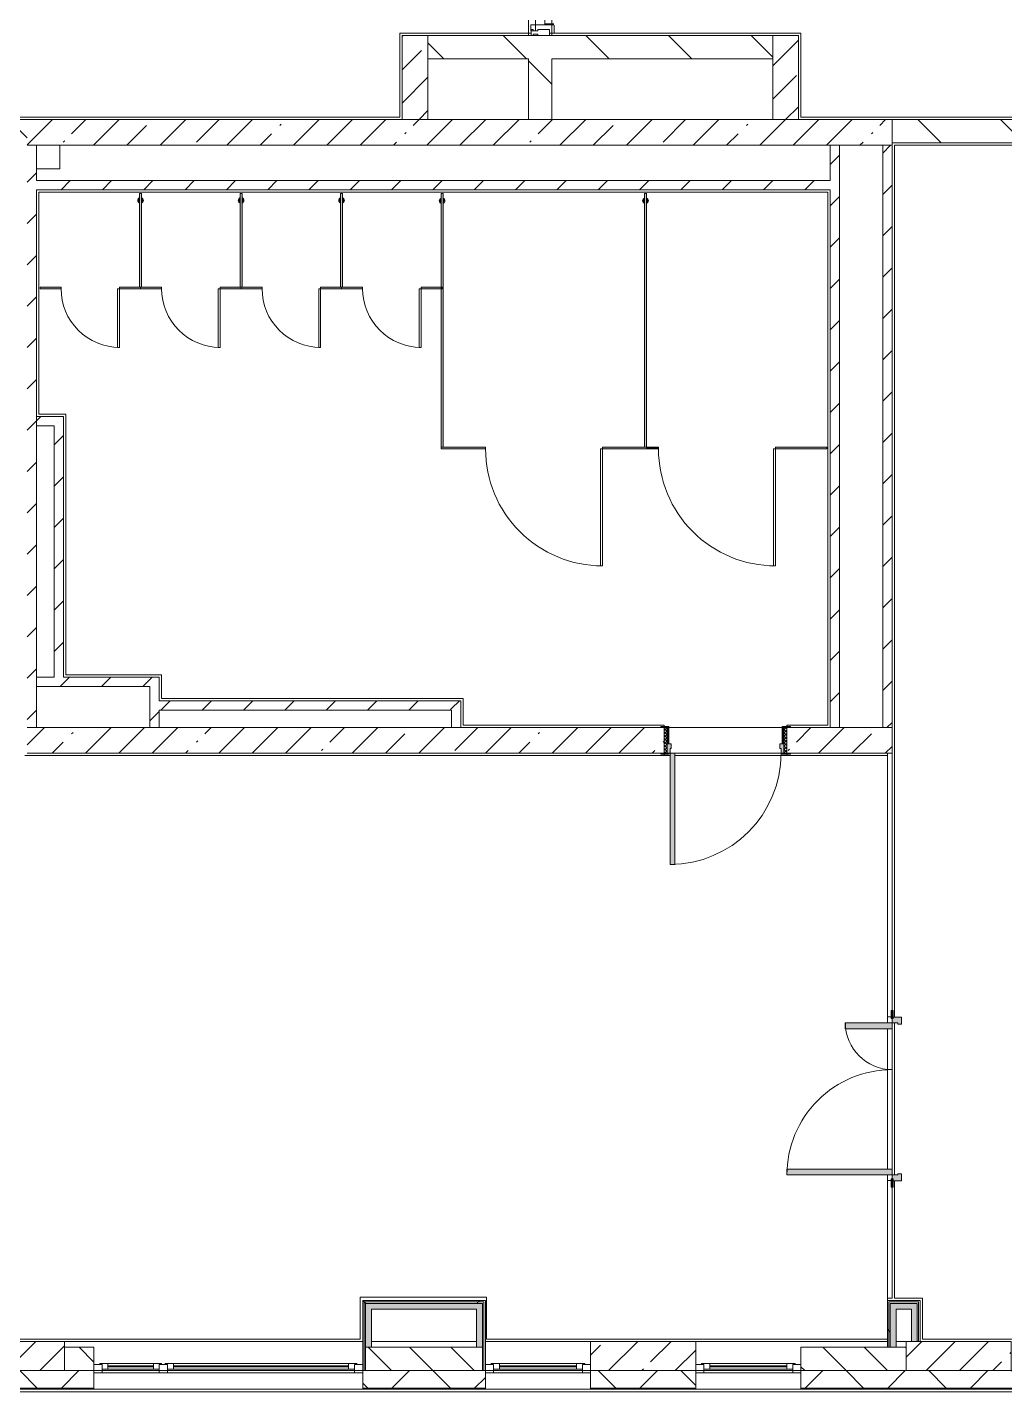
# Model space of a CAD drawing. Header units: millimetres. Extents: x -4060 to 187734, y -8553 to 29000.
# Drawn here: x 154934 to 163298, y -280 to 11389 of the extents above; entities that cross this region are included whole.
import ezdxf

# ---------------------------------------------------------------- set-up
doc = ezdxf.new("R2010")
doc.units = ezdxf.units.MM
for name, color, linetype, lineweight, true_color in [('A-DETL-GENF-6', 7, 'Continuous', 5, 0xaaaaaa), ('A-DOOR-2', 7, 'Continuous', 5, 0xaaaaaa), ('A-DOOR-3', 7, 'Continuous', 5, 0xe2e2e2), ('A-DOOR-FRAM-2', 7, 'Continuous', 5, 0xe2e2e2), ('A-DOOR-FRAM-3', 7, 'Continuous', 5, 0xaaaaaa), ('A-FLOR-1', 7, 'Continuous', 5, 0xaaaaaa), ('A-GENM-1', 7, 'Continuous', 5, 0xe2ddcd), ('I-WALL-20', 7, 'Continuous', 5, 0xe7e7e7)]:
    doc.layers.add(name, color=color, linetype=linetype, lineweight=lineweight, true_color=true_color)
for name, color, linetype, lineweight in [('A-DOOR-4', 7, 'Continuous', 5), ('A-GENM', 7, 'Continuous', 5), ('A-GLAZ-2', 7, 'Continuous', 5), ('A-GLAZ-CWMG-2', 7, 'Continuous', 5), ('A-WALL', 7, 'Continuous', 9), ('A-WALL-9', 7, 'Continuous', 5), ('I-WALL-22', 7, 'Continuous', 5), ('S-COLS-2', 7, 'Continuous', 5)]:
    doc.layers.add(name, color=color, linetype=linetype, lineweight=lineweight)
pattern_1 = [(45, (60723.74, 0), (-176.7767, 176.7767), [])]
pattern_2 = [(135, (60723.74, 0), (-353.5534, -353.5534), [])]
pattern_3 = [(45, (60723.74, 0), (-285.1231, 285.1231), []), (45, (61008.87, 0), (-285.1231, 285.1231), [504.031, -100.806, 16.764, -84.042])]
pattern_4 = [(45, (60723.74, 0), (-530.33, 530.33), []), (135, (60723.74, 0), (-530.33, -530.33), [])]

# ---------------------------------------------------------------- blocks, each defined once
blk = doc.blocks.new('110_Дверь_СКБ_1Ст_Внутренняя1 - Д-7а_л__950x2100h_Туалет-32220591-1_5_1_птичка')
at = {"layer": 'A-DOOR-2'}
h = blk.add_hatch(dxfattribs=at)
h.set_pattern_fill('FP_143', color=256, style=0, pattern_type=2)
h.set_pattern_definition([(135, (1776.41, 174.685), (-14.14214, -14.14214), []), (225, (1776.41, 174.685), (14.14214, -14.14214), [])])
h.paths.add_polyline_path([(537.5, 110), (512.5, 110), (512.5, -110), (537.5, -110)])
at = {"layer": 'A-DOOR-3'}
h = blk.add_hatch(color=256, dxfattribs=at)
h.paths.add_polyline_path([(-487.5, 110), (-487.5, 30), (-452.5, 30), (-452.5, 70), (-462.5, 70), (-462.5, 110), (-472.5, 110)])
h.paths.add_polyline_path([(497.5, 110), (487.5, 110), (487.5, 70), (477.5, 70), (477.5, 30), (512.5, 30), (512.5, 110)])
at = {"layer": 'A-DOOR-FRAM-2'}
for points in [[(447.5, 1060), (447.5, 110), (487.5, 112), (487.5, 1060)], [(-499, 118), (-542.5, 118), (-542.5, 110), (-472.5, 110), (-472.5, 118), (-492.5, 118)], [(567.5, 118), (497.5, 118), (497.5, 110), (567.5, 110)], [(-487.5, 30), (-487.5, -110), (-472.5, -110), (-472.5, 30)], [(497.5, 30), (497.5, -110), (512.5, -110), (512.5, 30)], [(-542.5, -110), (-542.5, -118), (-472.5, -118), (-472.5, -110), (-512.5, -110)], [(512.5, -110), (497.5, -110), (497.5, -118), (567.5, -118), (567.5, -110), (537.5, -110)]]:
    blk.add_hatch(color=256, dxfattribs=at).paths.add_polyline_path(points)
at = {"layer": 'A-DOOR-FRAM-3'}
h = blk.add_hatch(dxfattribs=at)
h.set_pattern_fill('FP_144', color=256, style=0, pattern_type=2)
h.set_pattern_definition([(45, (-346.384, 174.685), (-14.1421, 14.1421), []), (135, (-346.384, 174.685), (-14.1421, -14.1421), [])])
h.paths.add_polyline_path([(-512.5, 110), (-512.5, -110), (-487.5, -110), (-487.5, 110)])
at = {"layer": 'A-DOOR-2'}
for p, q in [((487.5, 1060), (447.5, 1060)), ((447.5, 1060), (447.5, 110)), ((487.5, 110), (487.5, 1060)), ((447.5, 110), (487.5, 110))]:
    blk.add_line(p, q, dxfattribs=at)
blk.add_arc((487.5, 110), 950, 90, 180, dxfattribs=at)
at = {"layer": 'A-DOOR-FRAM-3'}
for p, q in [((-472.5, 118), (-542.5, 118)), ((-542.5, 118), (-542.5, 110)), ((-472.5, 110), (-472.5, 118)), ((567.5, 118), (497.5, 118)), ((497.5, 118), (497.5, 110)), ((567.5, 110), (567.5, 118)), ((-542.5, 110), (-472.5, 110)), ((-487.5, 110), (-512.5, 110)), ((-512.5, 110), (-512.5, -110)), ((-462.5, 110), (-487.5, 110)), ((-487.5, 110), (-487.5, 30)), ((-487.5, -110), (-487.5, 110)), ((-472.5, 110), (-487.5, 110)), ((-487.5, 110), (-487.5, 109)), ((-487.5, 109), (-472.5, 109)), ((-487.5, 30), (-452.5, 30)), ((-472.5, 30), (-487.5, 30)), ((-487.5, 30), (-487.5, -110)), ((-472.5, 109), (-472.5, 110)), ((-472.5, -110), (-472.5, 30)), ((-462.5, 70), (-462.5, 110)), ((-452.5, 70), (-462.5, 70)), ((-452.5, 30), (-452.5, 70)), ((487.5, 70), (477.5, 70)), ((477.5, 70), (477.5, 30)), ((477.5, 30), (512.5, 30)), ((487.5, 110), (487.5, 70)), ((512.5, 110), (487.5, 110)), ((512.5, 110), (497.5, 110)), ((497.5, 110), (497.5, 109)), ((497.5, 110), (567.5, 110)), ((497.5, 109), (512.5, 109)), ((512.5, 30), (497.5, 30)), ((497.5, 30), (497.5, -110)), ((512.5, 30), (512.5, 110)), ((537.5, 110), (512.5, 110)), ((512.5, 110), (512.5, -110)), ((512.5, 109), (512.5, 110)), ((512.5, -110), (512.5, 30)), ((537.5, -110), (537.5, 110)), ((-472.5, -110), (-542.5, -110)), ((-542.5, -110), (-542.5, -118)), ((-512.5, -110), (-487.5, -110)), ((-487.5, -110), (-472.5, -110)), ((-472.5, -118), (-472.5, -110)), ((497.5, -110), (512.5, -110)), ((567.5, -110), (497.5, -110)), ((497.5, -110), (497.5, -118)), ((512.5, -110), (537.5, -110)), ((567.5, -118), (567.5, -110)), ((-542.5, -118), (-472.5, -118)), ((497.5, -118), (567.5, -118))]:
    blk.add_line(p, q, dxfattribs=at)
blk = doc.blocks.new('131_Сантехническая перегородка 7 - СП-1-30858579-1_5_1_птичка')
at = {"layer": 'A-GENM-1'}
blk.add_hatch(color=256, dxfattribs=at).paths.add_polyline_path([(2166, 8), (-4, 8), (-4, -8), (2166, -8)])
at = {"layer": 'A-GENM'}
for p, q in [((2166, 8), (-4, 8)), ((-4, 8), (-4, -8)), ((2166, -8), (2166, 8)), ((-4, -8), (2166, -8))]:
    blk.add_line(p, q, dxfattribs=at)
at = {"layer": 'A-GENM', "flags": 128}
for points in [[(71, 8), (71, 9), (71, 9), (70, 9), (70, 10), (70, 10), (69, 11), (69, 11), (68, 12), (68, 12), (67, 12), (67, 13), (66, 13), (66, 13), (65, 14), (65, 14), (64, 14), (64, 14), (63, 14), (62, 15), (62, 15), (61, 15), (61, 15), (60, 15), (59, 15), (59, 15), (58, 15), (58, 15), (57, 15), (56, 15), (56, 15), (55, 15), (55, 15), (54, 14), (54, 14), (53, 14), (52, 14), (52, 13), (51, 13), (51, 13), (50, 13), (50, 12), (49, 12), (49, 11), (48, 11), (48, 11), (48, 10), (47, 10), (47, 9), (46, 9), (46, 8), (46, 8)], [(46, -8), (46, -9), (47, -9), (47, -9), (47, -10), (48, -10), (48, -11), (49, -11), (49, -12), (50, -12), (50, -12), (51, -13), (51, -13), (52, -13), (52, -14), (53, -14), (53, -14), (54, -14), (54, -14), (55, -15), (56, -15), (56, -15), (57, -15), (57, -15), (58, -15), (59, -15), (59, -15), (60, -15), (60, -15), (61, -15), (62, -15), (62, -15), (63, -15), (63, -14), (64, -14), (64, -14), (65, -14), (66, -13), (66, -13), (67, -13), (67, -13), (68, -12), (68, -12), (69, -11), (69, -11), (69, -11), (70, -10), (70, -10), (71, -9), (71, -9), (71, -8), (71, -8)]]:
    blk.add_lwpolyline(points, dxfattribs=at)
at = {"layer": 'A-GENM'}
for radius, start, end in [(24.6, 19.9113, 160.0887), (17.6, 45, 135), (17.6, 45, 135), (15.1, 45, 135), (24.6, 199.9113, 340.0887), (17.6, 225, 315), (17.6, 225, 315), (15.1, 225, 315)]:
    blk.add_arc((59, 0), radius, start, end, dxfattribs=at)
blk = doc.blocks.new('131_Сантехническая перегородка 6 - СП-1-30839354-1_5_1_птичка')
at = {"layer": 'A-GENM-1'}
blk.add_hatch(color=256, dxfattribs=at).paths.add_polyline_path([(800, 8), (0, 8), (0, -8), (800, -8)])
at = {"layer": 'A-GENM'}
for p, q in [((800, 8), (0, 8)), ((0, 8), (0, -8)), ((800, -8), (800, 8)), ((0, -8), (800, -8))]:
    blk.add_line(p, q, dxfattribs=at)
at = {"layer": 'A-GENM', "flags": 128}
for points in [[(71, 8), (71, 9), (71, 9), (70, 9), (70, 10), (70, 10), (69, 11), (69, 11), (68, 12), (68, 12), (67, 12), (67, 13), (66, 13), (66, 13), (65, 14), (65, 14), (64, 14), (64, 14), (63, 14), (62, 15), (62, 15), (61, 15), (61, 15), (60, 15), (59, 15), (59, 15), (58, 15), (58, 15), (57, 15), (56, 15), (56, 15), (55, 15), (55, 15), (54, 14), (54, 14), (53, 14), (52, 14), (52, 13), (51, 13), (51, 13), (50, 13), (50, 12), (49, 12), (49, 11), (48, 11), (48, 11), (48, 10), (47, 10), (47, 9), (46, 9), (46, 8), (46, 8)], [(46, -8), (46, -9), (47, -9), (47, -9), (47, -10), (48, -10), (48, -11), (49, -11), (49, -12), (50, -12), (50, -12), (51, -13), (51, -13), (52, -13), (52, -14), (53, -14), (53, -14), (54, -14), (54, -14), (55, -15), (56, -15), (56, -15), (57, -15), (57, -15), (58, -15), (59, -15), (59, -15), (60, -15), (60, -15), (61, -15), (62, -15), (62, -15), (63, -15), (63, -14), (64, -14), (64, -14), (65, -14), (66, -13), (66, -13), (67, -13), (67, -13), (68, -12), (68, -12), (69, -11), (69, -11), (69, -11), (70, -10), (70, -10), (71, -9), (71, -9), (71, -8), (71, -8)]]:
    blk.add_lwpolyline(points, dxfattribs=at)
at = {"layer": 'A-GENM'}
for radius, start, end in [(24.6, 19.9113, 160.0887), (17.6, 45, 135), (17.6, 45, 135), (15.1, 45, 135), (24.6, 199.9113, 340.0887), (17.6, 225, 315), (17.6, 225, 315), (15.1, 225, 315)]:
    blk.add_arc((59, 0), radius, start, end, dxfattribs=at)
blk = doc.blocks.new('131_Сантехническая перегородка_Дверь МГН - СД-1-30883454-1_5_1_птичка')
at = {"layer": 'A-GENM-1'}
for points in [[(-335.4, 8), (-370, 8), (-366.5, -8), (10, -8), (10, 8)], [(1010, 8), (1010, -8), (1390, -8), (1390, 8), (1374, 8)]]:
    blk.add_hatch(color=256, dxfattribs=at).paths.add_polyline_path(points)
at = {"layer": 'A-DOOR-4'}
for p, q in [((10, 1008), (26, 1008)), ((10, 8), (10, 1008)), ((26, 8), (26, 1008)), ((10, 8), (26, 8))]:
    blk.add_line(p, q, dxfattribs=at)
blk.add_arc((10, 8), 1000, 360, 90, dxfattribs=at)
at = {"layer": 'A-GENM'}
for p, q in [((10, 8), (-370, 8)), ((-370, 8), (-370, -8)), ((10, -8), (10, 8)), ((1390, 8), (1010, 8)), ((1010, 8), (1010, -8)), ((1390, -8), (1390, 8)), ((-370, -8), (10, -8)), ((1010, -8), (1390, -8))]:
    blk.add_line(p, q, dxfattribs=at)
blk = doc.blocks.new('120_Окно_СКБ_2Ст_Фрамуга сверху - 120_Окно_СКБ_2Ст_2300х2500_h_ ДОО-19727959-1_5_1_птичка')
at = {"layer": 'A-GLAZ-2'}
for p, q in [((-1150, -127), (-1150, -57)), ((-1150, -57), (-1080, -57)), ((1150, -57), (-1150, -57)), ((-1080, -57), (-1080, -127)), ((-1080, -57), (1080, -57)), ((520, -87), (-1080, -87)), ((-1080, -87), (-1080, -127)), ((-1030, -137), (-1030, -87)), ((-1030, -107), (470, -107)), ((470, -137), (470, -87)), ((520, -127), (520, -57)), ((520, -57), (590, -57)), ((520, -127), (520, -87)), ((590, -57), (590, -127)), ((1080, -87), (590, -87)), ((590, -87), (590, -127)), ((640, -137), (640, -87)), ((640, -107), (1030, -107)), ((1030, -137), (1030, -87)), ((1080, -127), (1080, -57)), ((1080, -57), (1150, -57)), ((1080, -127), (1080, -87)), ((1150, -57), (1150, -127)), ((-1080, -127), (-1150, -127)), ((-1150, -127), (-1100, -127)), ((-1080, -127), (-1100, -127)), ((-1100, -127), (-1100, -137)), ((-1100, -137), (540, -137)), ((540, -137), (-1100, -137)), ((470, -117), (-1030, -117)), ((590, -127), (520, -127)), ((540, -127), (520, -127)), ((540, -127), (570, -127)), ((540, -127), (570, -127)), ((540, -137), (540, -127)), ((590, -127), (570, -127)), ((570, -127), (570, -137)), ((570, -137), (1100, -137)), ((1100, -137), (570, -137)), ((1030, -117), (640, -117)), ((1150, -127), (1080, -127)), ((1100, -127), (1080, -127)), ((1100, -127), (1150, -127)), ((1100, -137), (1100, -127))]:
    blk.add_line(p, q, dxfattribs=at)
blk = doc.blocks.new('120_Окно_СКБ_1Ст - 120_Окно_СКБ_1Ст 900х2500_h_ с форточкой-V109-1_5_1_птичка')
at = {"layer": 'A-GLAZ-2'}
for p, q in [((-450, -127), (-450, -57)), ((-450, -57), (-380, -57)), ((450, -57), (-450, -57)), ((-380, -57), (-380, -127)), ((380, -87), (-380, -87)), ((-380, -87), (-380, -127)), ((-330, -137), (-330, -87)), ((-330, -107), (330, -107)), ((330, -137), (330, -87)), ((380, -127), (380, -57)), ((380, -57), (450, -57)), ((380, -127), (380, -87)), ((450, -57), (450, -127)), ((-380, -127), (-450, -127)), ((-450, -127), (-400, -127)), ((-380, -127), (-400, -127)), ((-400, -127), (-400, -137)), ((-400, -137), (400, -137)), ((400, -137), (-400, -137)), ((330, -117), (-330, -117)), ((450, -127), (380, -127)), ((400, -127), (380, -127)), ((400, -127), (450, -127)), ((400, -137), (400, -127))]:
    blk.add_line(p, q, dxfattribs=at)
blk = doc.blocks.new('BSC_Колонна _Прямоугольная - 250х900-23282983-1_5_1_птичка')
at = {"layer": 'S-COLS-2'}
h = blk.add_hatch(dxfattribs=at)
h.set_pattern_fill('FP_171', color=256, style=0, pattern_type=2)
h.set_pattern_definition([(45, (-99480, -25), (-285.1231, 285.1231), []), (45, (-99194.88, -25), (-285.1231, 285.1231), [504.031, -100.806, 16.764, -84.042])])
h.paths.add_polyline_path([(-150, -125), (450, -125), (450, 125), (-450, 125), (-450, -125)])
for p, q in [((450, 125), (-450, 125)), ((-450, 125), (-450, -125)), ((450, -125), (450, 125)), ((-450, -125), (450, -125))]:
    blk.add_line(p, q, dxfattribs=at)
blk = doc.blocks.new('BSC_Колонна _Прямоугольная - 250х900-V147-1_5_1_птичка')
at = {"layer": 'S-COLS-2'}
h = blk.add_hatch(dxfattribs=at)
h.set_pattern_fill('FP_177', color=256, style=0, pattern_type=2)
h.set_pattern_definition([(45, (-94080, -25), (-285.1231, 285.1231), []), (45, (-93794.88, -25), (-285.1231, 285.1231), [504.031, -100.806, 16.764, -84.042])])
h.paths.add_polyline_path([(-327, -125), (450, -125), (450, 125), (-450, 125), (-450, -125)])
for p, q in [((450, 125), (-450, 125)), ((-450, 125), (-450, -125)), ((450, -125), (450, 125)), ((-450, -125), (450, -125))]:
    blk.add_line(p, q, dxfattribs=at)
blk = doc.blocks.new('BSC_Колонна _Прямоугольная - 250х900-V148-1_5_1_птичка')
at = {"layer": 'S-COLS-2'}
h = blk.add_hatch(dxfattribs=at)
h.set_pattern_fill('FP_178', color=256, style=0, pattern_type=2)
h.set_pattern_definition([(45, (-102180, -25), (-285.1231, 285.1231), []), (45, (-101894.88, -25), (-285.1231, 285.1231), [504.031, -100.806, 16.764, -84.042])])
h.paths.add_polyline_path([(450, -125), (450, 125), (-450, 125), (-450, -125), (-61, -125)])
for p, q in [((450, 125), (-450, 125)), ((-450, 125), (-450, -125)), ((450, -125), (450, 125)), ((-450, -125), (450, -125))]:
    blk.add_line(p, q, dxfattribs=at)
blk = doc.blocks.new('131_Сантехническая перегородка_Дверь 5 - СД-1-30835617-1_5_1_птичка')
at = {"layer": 'A-GENM-1'}
for points in [[(250, 8), (70, 8), (70, -8), (250, -8)], [(839, 8), (750, 8), (750, -8), (930, -8), (930, 8)]]:
    blk.add_hatch(color=256, dxfattribs=at).paths.add_polyline_path(points)
at = {"layer": 'A-DOOR-4'}
for p, q in [((266, 508), (250, 508)), ((250, 8), (250, 508)), ((266, 8), (266, 508)), ((266, 8), (250, 8))]:
    blk.add_line(p, q, dxfattribs=at)
blk.add_arc((250, 8), 500, 360, 90, dxfattribs=at)
at = {"layer": 'A-GENM'}
for p, q in [((250, 8), (70, 8)), ((70, 8), (70, -8)), ((250, -8), (250, 8)), ((930, 8), (750, 8)), ((750, 8), (750, -8)), ((930, -8), (930, 8)), ((70, -8), (250, -8)), ((750, -8), (930, -8))]:
    blk.add_line(p, q, dxfattribs=at)
blk = doc.blocks.new('120_Окно_СКБ_1Ст - 120_Окно_СКБ_1Ст 900х2500_h_ с форточкой-22876038-1_5_1_птичка')
at = {"layer": 'A-GLAZ-2'}
for p, q in [((-450, -127), (-450, -57)), ((-450, -57), (-380, -57)), ((450, -57), (-450, -57)), ((-380, -57), (-380, -127)), ((380, -87), (-380, -87)), ((-380, -87), (-380, -127)), ((-330, -137), (-330, -87)), ((-330, -107), (330, -107)), ((330, -137), (330, -87)), ((380, -127), (380, -57)), ((380, -57), (450, -57)), ((380, -127), (380, -87)), ((450, -57), (450, -127)), ((-380, -127), (-450, -127)), ((-450, -127), (-400, -127)), ((-380, -127), (-400, -127)), ((-400, -127), (-400, -137)), ((-400, -137), (400, -137)), ((400, -137), (-400, -137)), ((330, -117), (-330, -117)), ((450, -127), (380, -127)), ((400, -127), (380, -127)), ((400, -127), (450, -127)), ((400, -137), (400, -127))]:
    blk.add_line(p, q, dxfattribs=at)
blk = doc.blocks.new('110_Дверь_СКБ_2Ст - Д-5_п__в составе перегородки _не входит в спец__-32680960-1_5_1_птичка')
at = {"layer": 'A-DOOR-3'}
for points in [[(-638, 0), (-588, 0), (-588, 901), (-638, 901), (-638, 40)], [(612, 40), (612, 0), (662, 0), (662, 401), (612, 401)]]:
    blk.add_hatch(color=256, dxfattribs=at).paths.add_polyline_path(points)
h = blk.add_hatch(color=256, dxfattribs=at)
h.paths.add_polyline_path([(-688, 0), (-688, -79), (-628, -79), (-628, -49), (-638, -49), (-638, 0)])
h.paths.add_polyline_path([(652, -79), (712, -79), (712, 0), (662, 0), (662, -49), (652, -49)])
at = {"layer": 'A-DOOR-FRAM-2'}
for points in [[(-743, 3), (-743, 0), (-672, 0), (-672, 8), (-743, 8)], [(698, 0), (768, 0), (768, 8), (698, 8)], [(-743, -9), (-688, -9), (-688, -1), (-743, -1)], [(712, -9), (768, -9), (768, -1), (712, -1)]]:
    blk.add_hatch(color=256, dxfattribs=at).paths.add_polyline_path(points)
at = {"layer": 'A-DOOR-2'}
for p, q in [((-638, 901), (-638, 0)), ((-588, 901), (-638, 901)), ((-588, 0), (-588, 901)), ((662, 401), (612, 401)), ((612, 401), (612, 0)), ((662, 0), (662, 401)), ((-638, 0), (-588, 0)), ((612, 0), (662, 0))]:
    blk.add_line(p, q, dxfattribs=at)
for centre, radius, start, end in [((-638, 0), 900, 0, 90), ((662, 0), 400, 90, 180)]:
    blk.add_arc(centre, radius, start, end, dxfattribs=at)
at = {"layer": 'A-DOOR-FRAM-3'}
for p, q in [((-672, 8), (-743, 8)), ((-743, 8), (-743, 0)), ((-743, 0), (-672, 0)), ((-638, 0), (-688, 0)), ((-688, 0), (-688, -79)), ((-672, 0), (-688, 0)), ((-688, 0), (-688, -1)), ((-672, 0), (-672, 8)), ((-672, -1), (-672, 0)), ((-638, -49), (-638, 0)), ((662, 0), (662, -49)), ((712, 0), (662, 0)), ((768, 8), (698, 8)), ((698, 8), (698, 0)), ((712, 0), (698, 0)), ((698, 0), (698, -1)), ((698, 0), (768, 0)), ((712, -79), (712, 0)), ((712, -1), (712, 0)), ((768, 0), (768, 8)), ((-672, -1), (-743, -1)), ((-743, -1), (-743, -9)), ((-743, -9), (-672, -9)), ((-688, -79), (-628, -79)), ((-688, -1), (-672, -1)), ((-672, -9), (-672, -1)), ((-628, -49), (-638, -49)), ((-628, -79), (-628, -49)), ((662, -49), (652, -49)), ((652, -49), (652, -79)), ((652, -79), (712, -79)), ((698, -1), (712, -1)), ((768, -1), (698, -1)), ((698, -1), (698, -9)), ((698, -9), (768, -9)), ((768, -9), (768, -1))]:
    blk.add_line(p, q, dxfattribs=at)
blk = doc.blocks.new('131_Сантехническая перегородка_Дверь 5 - СД-1-V203-1_5_1_птичка')
at = {"layer": 'A-GENM-1'}
for points in [[(78, 8), (78, -8), (250, -8), (250, 8)], [(922, 8), (750, 8), (750, -8), (930, -8), (930, 8)]]:
    blk.add_hatch(color=256, dxfattribs=at).paths.add_polyline_path(points)
at = {"layer": 'A-DOOR-4'}
for p, q in [((266, 508), (250, 508)), ((250, 8), (250, 508)), ((266, 8), (266, 508)), ((266, 8), (250, 8))]:
    blk.add_line(p, q, dxfattribs=at)
blk.add_arc((250, 8), 500, 360, 90, dxfattribs=at)
at = {"layer": 'A-GENM'}
for p, q in [((250, 8), (70, 8)), ((70, 8), (70, -8)), ((250, -8), (250, 8)), ((930, 8), (750, 8)), ((750, 8), (750, -8)), ((930, -8), (930, 8)), ((70, -8), (250, -8)), ((750, -8), (930, -8))]:
    blk.add_line(p, q, dxfattribs=at)
blk = doc.blocks.new('131_Сантехническая перегородка_Дверь МГН 2 - СД-1-30897608-1_5_1_птичка')
at = {"layer": 'A-GENM-1'}
for points in [[(-270, 8), (-430, 8), (-430, -8), (10, -8), (10, 8)], [(1010, 8), (1010, -8), (1110, -8), (1110, 8)]]:
    blk.add_hatch(color=256, dxfattribs=at).paths.add_polyline_path(points)
at = {"layer": 'A-DOOR-4'}
for p, q in [((10, 1008), (26, 1008)), ((10, 8), (10, 1008)), ((26, 8), (26, 1008)), ((10, 8), (26, 8))]:
    blk.add_line(p, q, dxfattribs=at)
blk.add_arc((10, 8), 1000, 360, 90, dxfattribs=at)
at = {"layer": 'A-GENM'}
for p, q in [((10, 8), (-430, 8)), ((-430, 8), (-430, -8)), ((10, -8), (10, 8)), ((1110, 8), (1010, 8)), ((1010, 8), (1010, -8)), ((1110, -8), (1110, 8)), ((-430, -8), (10, -8)), ((1010, -8), (1110, -8))]:
    blk.add_line(p, q, dxfattribs=at)
blk = doc.blocks.new('Дверь_Витражная_остекление_ - ВВ-7 остекление-32349468-1_5_1_птичка')
at = {"layer": 'A-DETL-GENF-6'}
for p, q in [((-815, -20), (-860, -20)), ((-860, -177), (-860, -20)), ((-815, -20), (-860, -20)), ((-860, -20), (-860, -177)), ((-860, -100), (-815, -100)), ((-850, -177), (-850, -100)), ((-815, -177), (-815, -20)), ((-815, -177), (-815, -20)), ((-806, -177), (-806, -100)), ((856, -800), (856, -100)), ((865, -880), (865, -20)), ((865, -20), (865, -880)), ((900, -100), (865, -100)), ((900, -800), (900, -140)), ((910, -880), (910, -140)), ((910, -880), (910, -140)), ((910, -800), (865, -800)), ((910, -880), (865, -880)), ((865, -880), (910, -880))]:
    blk.add_line(p, q, dxfattribs=at)
at = {"layer": 'A-DOOR-2'}
for p, q in [((-910, 20), (-860, 20)), ((-910, -20), (-910, 20)), ((-860, 20), (-860, -20)), ((860, 20), (910, 20)), ((860, -20), (860, 20)), ((910, 20), (910, -20)), ((-860, -20), (-910, -20)), ((-860, -177), (-860, -20)), ((860, -880), (860, -20)), ((910, -20), (860, -20))]:
    blk.add_line(p, q, dxfattribs=at)
for centre, start, end in [((-860, -20), 275.9846, 0), ((860, -20), 180, 196.2865), ((860, -20), 225.3923, 270)]:
    blk.add_arc(centre, 860, start, end, dxfattribs=at)
blk = doc.blocks.new('Прямоугольный импост - Импост структурный с накладкой - 160мм Темный-V218-1_5_1_птичка')
at = {"layer": 'A-GLAZ-CWMG-2'}
for p, q in [((-50, 0), (-50, 17)), ((-50, 17), (0, 17)), ((-40, 0), (-50, 0)), ((-40, -40), (-40, 0)), ((0, 0), (-10, 0)), ((-10, 0), (-10, -40)), ((0, 17), (0, 0)), ((-50, -140), (-50, -40)), ((-50, -40), (-40, -40)), ((-10, -40), (0, -40)), ((0, -40), (0, -140)), ((0, -140), (-50, -140))]:
    blk.add_line(p, q, dxfattribs=at)

msp = doc.modelspace()

# ---------------------------------------------------------------- hatches: boundary and pattern name
at = {"layer": 'A-WALL-9'}
h = msp.add_hatch(dxfattribs=at)
h.set_pattern_fill('FP_122', color=256, style=0, pattern_type=2)
h.set_pattern_definition([(135, (60723.74, 0), (-176.7767, -176.7767), [])])
h.paths.add_polyline_path([(184453.7, -100), (184453.7, 100), (184253.7, 100), (184253.7, -100)])
h.paths.add_polyline_path([(152653.7, -100), (153453.7, -100), (153453.7, 100), (152653.7, 100), (152653.7, -68.4)])
h.paths.add_polyline_path([(155503.7, -100), (155503.7, 100), (155253.7, 100), (155253.7, -100)])
h.paths.add_polyline_path([(157828.7, -100), (158828.7, -100), (158828.7, 100), (157828.7, 100), (157828.7, 70.9)])
h.paths.add_polyline_path([(161553.7, -100), (162453.7, -100), (162453.7, 100), (161553.7, 100), (161553.7, 82.2)])
h.paths.add_polyline_path([(163603.7, -100), (163603.7, 100), (163353.7, 100), (163353.7, -100)])
h.paths.add_polyline_path([(165903.7, -100), (166953.7, -100), (166953.7, 100), (165903.7, 100), (165903.7, -27.9)])
h.paths.add_polyline_path([(181853.7, -100), (181953.7, -100), (181953.7, 100), (181853.7, 100), (181853.7, -11)])
h.paths.add_polyline_path([(170203.7, -100), (170553.7, -100), (170553.7, 100), (170203.7, 100), (170203.7, -65)])
h.paths.add_polyline_path([(180053.7, -100), (180053.7, 100), (179553.7, 100), (179553.7, -100), (179572.8, -100)])
h.paths.add_polyline_path([(172353.7, -100), (172353.7, 100), (171453.7, 100), (171453.7, -100)])
h.paths.add_polyline_path([(174403.7, -100), (174403.7, 100), (174153.7, 100), (174153.7, -100)])
h.paths.add_polyline_path([(177713.9, -100), (177753.7, -100), (177753.7, 100), (176703.7, 100), (176703.7, -100), (176784.4, -100)])
h = msp.add_hatch(dxfattribs=at)
h.set_pattern_fill('FP_140', color=256, style=0, pattern_type=2)
h.set_pattern_definition([(45, (60723.74, 0), (-353.5534, 353.5534), []), (135, (60723.74, 0), (-353.5534, -353.5534), [])])
h.paths.add_polyline_path([(184453.7, -250), (185803.7, -250), (185803.7, -100), (184253.7, -100), (184253.7, -250)])
h.paths.add_polyline_path([(181431.8, -250), (181953.7, -250), (181953.7, -100), (180953.7, -100), (180953.7, -250)])
h.paths.add_polyline_path([(149933.7, -250), (151753.7, -250), (151753.7, -100), (149933.7, -100)])
h.paths.add_polyline_path([(168073.7, -250), (168753.7, -250), (168753.7, -100), (167853.7, -100), (167853.7, -250), (167953.7, -250)])
h.paths.add_polyline_path([(172353.7, -250), (172353.7, -100), (171453.7, -100), (171453.7, -250)])
h.paths.add_polyline_path([(173253.7, -250), (174403.7, -250), (174403.7, -100), (173253.7, -100), (173253.7, -210)])
h.paths.add_polyline_path([(176703.7, -250), (177753.7, -250), (177753.7, -100), (176703.7, -100), (176703.7, -210)])
h.paths.add_polyline_path([(170278.1, -250), (170553.7, -250), (170553.7, -100), (170203.7, -100), (170203.7, -250)])
h.paths.add_polyline_path([(178653.7, -250), (180053.7, -250), (180053.7, -100), (178653.7, -100), (178653.7, -210)])
h.paths.add_polyline_path([(155503.7, -250), (155503.7, -100), (154353.7, -100), (154353.7, -250), (154477, -250)])
h.paths.add_polyline_path([(166560.2, -250), (166953.7, -250), (166953.7, -100), (165903.7, -100), (165903.7, -250)])
h.paths.add_polyline_path([(157803.7, -250), (158853.7, -250), (158853.7, -100), (157803.7, -100), (157803.7, -210)])
h.paths.add_polyline_path([(162842.3, -250), (163603.7, -250), (163603.7, -100), (161553.7, -100), (161553.7, -250), (161912.8, -250)])
h.paths.add_polyline_path([(159753.7, -250), (160653.7, -250), (160653.7, -100), (159753.7, -100), (159753.7, -210)])
h.paths.add_polyline_path([(152653.7, -250), (153453.7, -250), (153453.7, -100), (152653.7, -100), (152653.7, -210)])
at = {"layer": 'I-WALL-20'}
for points in [[(157828.7, 100), (157878.7, 100), (157878.7, 475), (157828.7, 475), (157828.7, 113.3)], [(158778.7, 425), (158828.7, 425), (158828.7, 475), (157878.7, 475), (157878.7, 425), (158194.9, 425)], [(162318.7, 100), (162368.7, 100), (162368.7, 475), (162318.7, 475), (162318.7, 150)], [(162498.7, 425), (162548.7, 425), (162548.7, 475), (162368.7, 475), (162368.7, 425), (162453.7, 425)], [(158828.7, 100), (158828.7, 425), (158778.7, 425), (158778.7, 100)], [(162548.7, 150), (162548.7, 425), (162498.7, 425), (162498.7, 150)]]:
    msp.add_hatch(color=256, dxfattribs=at).paths.add_polyline_path(points)
at = {"layer": 'I-WALL-22'}
h = msp.add_hatch(dxfattribs=at)
h.set_pattern_fill('FP_139', color=256, style=0, pattern_type=2)
h.set_pattern_definition(pattern_2)
h.paths.add_polyline_path([(159423.7, 10600), (159423.7, 11320), (159223.7, 11320), (159223.7, 10600)])
h.paths.add_polyline_path([(159423.7, 13220), (159423.7, 13400), (159223.7, 13400), (159223.7, 13220), (159340.1, 13220)])
h = msp.add_hatch(dxfattribs=at)
h.set_pattern_fill('FP_121', color=256, style=0, pattern_type=2)
h.set_pattern_definition(pattern_3)
h.paths.add_polyline_path([(158144.1, 10600), (158362.7, 10600), (158362.7, 11320), (158142.7, 11320), (158142.7, 10600)])
h = msp.add_hatch(dxfattribs=at)
h.set_pattern_fill('FP_139', color=256, style=0, pattern_type=2)
h.set_pattern_definition(pattern_2)
h.paths.add_polyline_path([(159223.7, 11120), (159223.7, 11320), (158362.7, 11320), (158362.7, 11120)])
h = msp.add_hatch(dxfattribs=at)
h.set_pattern_fill('FP_139', color=256, style=0, pattern_type=2)
h.set_pattern_definition(pattern_2)
h.paths.add_polyline_path([(159423.7, 11120), (161312.7, 11120), (161312.7, 11320), (159423.7, 11320)])
h = msp.add_hatch(dxfattribs=at)
h.set_pattern_fill('FP_121', color=256, style=0, pattern_type=2)
h.set_pattern_definition(pattern_3)
h.paths.add_polyline_path([(161532.7, 10600), (161532.7, 11320), (161312.7, 11320), (161312.7, 10600)])
h = msp.add_hatch(dxfattribs=at)
h.set_pattern_fill('FP_139', color=256, style=0, pattern_type=2)
h.set_pattern_definition(pattern_2)
h.paths.add_polyline_path([(167833.7, 10400), (167853.7, 10400), (167853.7, 10600), (165818.7, 10600), (165818.7, 10400), (167489.6, 10400)])
h.paths.add_polyline_path([(162353.7, 10400), (164368.7, 10400), (164368.7, 10600), (162333.7, 10600), (162333.7, 10400)])
h.paths.add_polyline_path([(152181.3, 10400), (153233.7, 10400), (153233.7, 10600), (152108.7, 10600), (152108.7, 10400), (152163.7, 10400)])
h.paths.add_polyline_path([(150683.7, 10400), (150708.7, 10400), (150708.7, 10600), (150333.7, 10600), (150333.7, 10400), (150653.7, 10400)])
h.paths.add_polyline_path([(154477, 10400), (154933.7, 10400), (154933.7, 10600), (154183.7, 10600), (154183.7, 10400), (154213.7, 10400)])
h = msp.add_hatch(dxfattribs=at)
h.set_pattern_fill('FP_121', color=256, style=0, pattern_type=2)
h.set_pattern_definition(pattern_3)
h.paths.add_polyline_path([(161912.8, 10380), (162333.7, 10380), (162333.7, 10600), (154933.7, 10600), (154933.7, 10380), (161552.7, 10380)])
h = msp.add_hatch(dxfattribs=at)
h.set_pattern_fill('FP_138', color=256, style=0, pattern_type=2)
h.set_pattern_definition(pattern_1)
h.paths.add_polyline_path([(155013.7, 5400), (155013.7, 10380), (154933.7, 10380), (154933.7, 5400)])
h = msp.add_hatch(dxfattribs=at)
h.set_pattern_fill('FP_138', color=256, style=0, pattern_type=2)
h.set_pattern_definition(pattern_1)
h.paths.add_polyline_path([(161883.7, 5400), (161883.7, 10380), (161803.7, 10380), (161803.7, 5400)])
h = msp.add_hatch(dxfattribs=at)
h.set_pattern_fill('FP_138', color=256, style=0, pattern_type=2)
h.set_pattern_definition(pattern_1)
h.paths.add_polyline_path([(162253.7, 5400), (162333.7, 5400), (162333.7, 10380), (162253.7, 10380), (162253.7, 5423.5)])
h = msp.add_hatch(dxfattribs=at)
h.set_pattern_fill('FP_138', color=256, style=0, pattern_type=2)
h.set_pattern_definition(pattern_1)
h.paths.add_polyline_path([(156335.9, 10000), (161803.7, 10000), (161803.7, 10080), (155013.7, 10078), (155013.7, 10000), (155456.7, 10000)])
h = msp.add_hatch(dxfattribs=at)
h.set_pattern_fill('FP_138', color=256, style=0, pattern_type=2)
h.set_pattern_definition(pattern_1)
h.paths.add_polyline_path([(155033.7, 7980), (155243.7, 7980), (155243.7, 8060), (155013.7, 8060), (155013.7, 7980)])
h = msp.add_hatch(dxfattribs=at)
h.set_pattern_fill('FP_138', color=256, style=0, pattern_type=2)
h.set_pattern_definition(pattern_1)
h.paths.add_polyline_path([(155243.7, 5830), (155243.7, 7980), (155163.7, 7980), (155163.7, 5830)])
h = msp.add_hatch(dxfattribs=at)
h.set_pattern_fill('FP_138', color=256, style=0, pattern_type=2)
h.set_pattern_definition(pattern_1)
h.paths.add_polyline_path([(153153.7, 6620), (153183.7, 6620), (153183.7, 6700), (152753.7, 6700), (152753.7, 6620), (153133.7, 6620)])
h.paths.add_polyline_path([(154913.7, 6620), (154933.7, 6620), (154933.7, 6700), (154133.7, 6700), (154133.7, 6620), (154477, 6620)])
h = msp.add_hatch(dxfattribs=at)
h.set_pattern_fill('FP_138', color=256, style=0, pattern_type=2)
h.set_pattern_definition(pattern_1)
h.paths.add_polyline_path([(155983.7, 5750), (155983.7, 5830), (155013.7, 5830), (155013.7, 5750), (155263.7, 5750)])
h = msp.add_hatch(dxfattribs=at)
h.set_pattern_fill('FP_138', color=256, style=0, pattern_type=2)
h.set_pattern_definition(pattern_1)
h.paths.add_polyline_path([(155983.7, 5400), (156063.7, 5400), (156063.7, 5830), (155983.7, 5830), (155983.7, 5650)])
h = msp.add_hatch(dxfattribs=at)
h.set_pattern_fill('FP_138', color=256, style=0, pattern_type=2)
h.set_pattern_definition(pattern_1)
h.paths.add_polyline_path([(158563.7, 5550), (158563.7, 5630), (156063.7, 5630), (156063.7, 5550), (158194.9, 5550)])
h = msp.add_hatch(dxfattribs=at)
h.set_pattern_fill('FP_138', color=256, style=0, pattern_type=2)
h.set_pattern_definition(pattern_1)
h.paths.add_polyline_path([(158643.7, 5400), (158643.7, 5630), (158563.7, 5630), (158563.7, 5400)])
h = msp.add_hatch(dxfattribs=at)
h.set_pattern_fill('FP_121', color=256, style=0, pattern_type=2)
h.set_pattern_definition(pattern_3)
h.paths.add_polyline_path([(161912.8, 5180), (162333.7, 5180), (162333.7, 5400), (161433.7, 5400), (161433.7, 5180), (161717.2, 5180)])
h.paths.add_polyline_path([(155263.7, 5180), (160383.7, 5180), (160383.7, 5400), (154933.7, 5400), (154933.7, 5180), (154943.7, 5180)])
h = msp.add_hatch(dxfattribs=at)
h.set_pattern_fill('FP_218', color=256, style=0, pattern_type=2)
h.set_pattern_definition(pattern_4)
h.paths.add_polyline_path([(157816.2, -100), (157816.2, 500), (157803.7, 500), (157803.7, -100)])
h = msp.add_hatch(dxfattribs=at)
h.set_pattern_fill('FP_218', color=256, style=0, pattern_type=2)
h.set_pattern_definition(pattern_4)
h.paths.add_polyline_path([(157816.2, 487.5), (158853.7, 487.5), (158853.7, 500), (157816.2, 500)])
h = msp.add_hatch(dxfattribs=at)
h.set_pattern_fill('FP_218', color=256, style=0, pattern_type=2)
h.set_pattern_definition(pattern_4)
h.paths.add_polyline_path([(157828.7, -100), (157828.7, 487.5), (157816.2, 487.5), (157816.2, -100)])
h = msp.add_hatch(dxfattribs=at)
h.set_pattern_fill('FP_218', color=256, style=0, pattern_type=2)
h.set_pattern_definition(pattern_4)
h.paths.add_polyline_path([(157841.2, 475), (158841.2, 475), (158841.2, 487.5), (157828.7, 487.5), (157828.7, 475)])
h = msp.add_hatch(dxfattribs=at)
h.set_pattern_fill('FP_218', color=256, style=0, pattern_type=2)
h.set_pattern_definition(pattern_4)
h.paths.add_polyline_path([(162293.7, 100), (162306.2, 100), (162306.2, 500), (162293.7, 500), (162293.7, 150)])
h = msp.add_hatch(dxfattribs=at)
h.set_pattern_fill('FP_218', color=256, style=0, pattern_type=2)
h.set_pattern_definition(pattern_4)
h.paths.add_polyline_path([(162306.2, 100), (162318.7, 100), (162318.7, 487.5), (162306.2, 487.5), (162306.2, 150)])
h = msp.add_hatch(dxfattribs=at)
h.set_pattern_fill('FP_218', color=256, style=0, pattern_type=2)
h.set_pattern_definition(pattern_4)
h.paths.add_polyline_path([(162548.7, 150), (162561.2, 150.5), (162561.2, 475), (162548.7, 475), (162548.7, 151)])
h = msp.add_hatch(dxfattribs=at)
h.set_pattern_fill('FP_218', color=256, style=0, pattern_type=2)
h.set_pattern_definition(pattern_4)
h.paths.add_polyline_path([(162563.2, 150), (162573.7, 150), (162573.7, 487.5), (162561.2, 487.5), (162561.2, 150)])

# ---------------------------------------------------------------- linework, layer by layer
at = {"layer": 'A-FLOR-1'}
for p, q in [((158122.7, 10620), (158122.7, 11340)), ((158122.7, 11340), (159246.3, 11340)), ((159403.3, 11340), (161552.7, 11340)), ((159443.7, 11340), (159443.7, 11408.7)), ((161552.7, 11340), (161552.7, 10620)), ((152058.7, 10620), (158122.7, 10620)), ((161552.7, 10620), (164443.7, 10620)), ((155213.7, 10380), (155213.7, 10180)), ((164368.7, 10380), (162353.7, 10380)), ((162353.7, 10380), (162353.7, 2925)), ((155213.7, 10180), (155013.7, 10180)), ((161783.7, 9980), (155033.7, 9980)), ((155033.7, 9980), (155033.7, 8080)), ((161783.7, 5420), (161783.7, 9980)), ((155033.7, 8080), (155263.7, 8080)), ((155263.7, 8080), (155263.7, 5850)), ((155263.7, 5850), (156083.7, 5850)), ((156083.7, 5850), (156083.7, 5650)), ((156083.7, 5650), (158663.7, 5650)), ((158663.7, 5650), (158663.7, 5420)), ((158663.7, 5420), (160383.7, 5420)), ((160383.7, 5420), (160383.7, 5408)), ((161433.7, 5420), (161783.7, 5420)), ((161433.7, 5408), (161433.7, 5420)), ((160433.7, 5160), (154913.7, 5160)), ((160383.7, 5172), (160383.7, 5160)), ((162293.7, 5160), (160473.7, 5160)), ((161433.7, 5160), (161433.7, 5172)), ((162293.7, 2875), (162293.7, 2925)), ((162353.7, 2875), (162353.7, 1575)), ((162293.7, 1525), (162293.7, 1575)), ((162353.7, 1525), (162353.7, 521.2)), ((157783.7, 170), (157783.7, 530)), ((157783.7, 530), (158863.7, 530)), ((158863.7, 530), (158863.7, 170)), ((162293.7, 500), (162293.7, 521)), ((162353.7, 521.2), (162593.7, 521.2)), ((162593.7, 521.2), (162593.7, 170)), ((153169.7, 170), (157783.7, 170)), ((158863.7, 170), (162293.7, 170)), ((162593.7, 170), (166233.7, 170))]:
    msp.add_line(p, q, dxfattribs=at)
at = {"layer": 'A-WALL'}
for p, q in [((158362.7, 11320), (158362.7, 11120)), ((161312.7, 11120), (161312.7, 11320)), ((159223.7, 10600), (159423.7, 10600)), ((162333.7, 10400), (162333.7, 10600)), ((154933.7, 5400), (155013.7, 5400)), ((161803.7, 5400), (161883.7, 5400)), ((162253.7, 5400), (162333.7, 5400)), ((162333.7, 5180), (162293.7, 5180)), ((157816.2, 487.5), (157816.2, -100)), ((158841.2, 487.5), (157816.2, 487.5)), ((157828.7, 475), (157828.7, -100)), ((158828.7, 475), (157828.7, 475)), ((158828.7, -100), (158828.7, 475)), ((158841.2, -100), (158841.2, 487.5)), ((162306.2, 487.5), (162306.2, 100)), ((162561.2, 487.5), (162306.2, 487.5)), ((162318.7, 475), (162318.7, 100)), ((162548.7, 475), (162318.7, 475)), ((162548.7, 150), (162548.7, 475)), ((162561.2, 150), (162561.2, 487.5)), ((157828.7, 100), (157878.7, 100)), ((158778.7, 100), (158828.7, 100)), ((155253.7, -100), (155503.7, -100)), ((155503.7, -100), (155253.7, -100)), ((158853.7, -100), (157803.7, -100)), ((157828.7, -100), (158828.7, -100)), ((161553.7, -100), (162453.7, -100)), ((162453.7, -100), (161553.7, -100)), ((154353.7, -250), (155503.7, -250)), ((154353.7, -253), (155503.7, -253)), ((157803.7, -250), (158853.7, -250)), ((157803.7, -253), (158853.7, -253)), ((159753.7, -250), (160653.7, -250)), ((159753.7, -253), (160653.7, -253)), ((161553.7, -250), (163603.7, -250)), ((161553.7, -253), (163603.7, -253))]:
    msp.add_line(p, q, dxfattribs=at)
at = {"layer": 'A-WALL-9'}
for p, q in [((155503.7, 100), (155253.7, 100)), ((155503.7, -258), (155503.7, 100)), ((157803.7, 100), (157803.7, -258)), ((158778.7, 100), (157878.7, 100)), ((158853.7, -258), (158853.7, 100)), ((162453.7, 100), (161553.7, 100)), ((161553.7, 100), (161553.7, -258)), ((155503.7, -100), (157803.7, -100)), ((158853.7, -100), (159753.7, -100)), ((159753.7, -100), (159753.7, -258)), ((160653.7, -258), (160653.7, -100)), ((160653.7, -100), (161553.7, -100)), ((168753.7, -280), (149903.7, -280)), ((153453.7, -258), (168753.7, -258))]:
    msp.add_line(p, q, dxfattribs=at)
at = {"layer": 'I-WALL-22'}
for p, q in [((159423.7, 13400), (159423.7, 11320)), ((159223.7, 11320), (159223.7, 11457.1)), ((161532.7, 11320), (158142.7, 11320)), ((158142.7, 11320), (158142.7, 10600)), ((161532.7, 10600), (161532.7, 11320)), ((158362.7, 11120), (159223.7, 11120)), ((158362.7, 10600), (158362.7, 11120)), ((159223.7, 11120), (159223.7, 10600)), ((159423.7, 10600), (159423.7, 11120)), ((159423.7, 11120), (161312.7, 11120)), ((161312.7, 11120), (161312.7, 10600)), ((159223.7, 10600), (154213.7, 10600)), ((164338.7, 10600), (159423.7, 10600)), ((162333.7, 2980), (162333.7, 10400)), ((162333.7, 10400), (164338.7, 10400)), ((154933.7, 10380), (162333.7, 10380)), ((155013.7, 10080), (155013.7, 10380)), ((161803.7, 10380), (161803.7, 10080)), ((161883.7, 5400), (161883.7, 10380)), ((162253.7, 10380), (162253.7, 5400)), ((161803.7, 10080), (155013.7, 10080)), ((155013.7, 5400), (155013.7, 10000)), ((155013.7, 10000), (161803.7, 10000)), ((161803.7, 10000), (161803.7, 5400)), ((155243.7, 8060), (155013.7, 8060)), ((155243.7, 5830), (155243.7, 8060)), ((155013.7, 7980), (155163.7, 7980)), ((155163.7, 7980), (155163.7, 5830)), ((155163.7, 5830), (155013.7, 5830)), ((155013.7, 5750), (155983.7, 5750)), ((156063.7, 5830), (155243.7, 5830)), ((155983.7, 5750), (155983.7, 5400)), ((156063.7, 5630), (156063.7, 5830)), ((158643.7, 5630), (156063.7, 5630)), ((158643.7, 5400), (158643.7, 5630)), ((156063.7, 5550), (158563.7, 5550)), ((156063.7, 5400), (156063.7, 5550)), ((158563.7, 5550), (158563.7, 5400)), ((160353.7, 5400), (155013.7, 5400)), ((160423.7, 5400), (161393.7, 5400)), ((161803.7, 5400), (161463.7, 5400)), ((162253.7, 5400), (161883.7, 5400)), ((154933.7, 5180), (160353.7, 5180)), ((161383.7, 5180), (160473.7, 5180)), ((161463.7, 5180), (162293.7, 5180)), ((162293.7, 5180), (162293.7, 2925)), ((162293.7, 2925), (162325.7, 2925)), ((162293.7, 1625), (162293.7, 2825)), ((162333.7, 2825), (162333.7, 1625)), ((162293.7, 1525), (162293.7, 521)), ((162325.7, 1525), (162293.7, 1525)), ((162333.7, 521), (162333.7, 1470)), ((157803.7, 500), (157803.7, 100)), ((158853.7, 500), (157803.7, 500)), ((158853.7, 100), (158853.7, 500)), ((162293.7, 521), (162333.7, 521)), ((162293.7, 500), (162293.7, 100)), ((162573.7, 500), (162293.7, 500)), ((162573.7, 150), (162573.7, 500)), ((157878.7, 100), (157878.7, 425)), ((157878.7, 425), (158778.7, 425)), ((158778.7, 425), (158778.7, 100)), ((162368.7, 100), (162368.7, 425)), ((162368.7, 425), (162498.7, 425)), ((162498.7, 425), (162498.7, 150)), ((155253.7, 150), (157803.7, 150)), ((157878.7, 150), (158778.7, 150)), ((158853.7, 150), (159753.7, 150)), ((160653.7, 150), (162293.7, 150)), ((162368.7, 150), (162453.7, 150)), ((157803.7, -100), (155503.7, -100)), ((159753.7, -100), (158853.7, -100)), ((161553.7, -100), (160653.7, -100))]:
    msp.add_line(p, q, dxfattribs=at)

# ---------------------------------------------------------------- block references
at = {"layer": 'A-DOOR-2'}
for name, p, rotation in [('Дверь_Витражная_остекление_ - ВВ-7 остекление-32349468-1_5_1_птичка', (159263.3, 12270), 89.99999999999993), ('110_Дверь_СКБ_1Ст_Внутренняя1 - Д-7а_л__950x2100h_Туалет-32220591-1_5_1_птичка', (160921.2, 5290), 180), ('110_Дверь_СКБ_2Ст - Д-5_п__в составе перегородки _не входит в спец__-32680960-1_5_1_птичка', (162334.2, 2212.5), 89.99999999999991)]:
    msp.add_blockref(name, p, dxfattribs=dict(at, rotation=rotation))
at = {"layer": 'A-GENM'}
for name, p, rotation in [('131_Сантехническая перегородка 6 - СП-1-30839354-1_5_1_птичка', (155903.2, 9968), 270.0000000000007), ('131_Сантехническая перегородка 6 - СП-1-30839354-1_5_1_птичка', (156763.2, 9968), 270.0000000000007), ('131_Сантехническая перегородка 6 - СП-1-30839354-1_5_1_птичка', (157623.2, 9968), 270.0000000000007), ('131_Сантехническая перегородка 7 - СП-1-30858579-1_5_1_птичка', (158483.2, 9964.9), 269.9999999999999), ('131_Сантехническая перегородка 7 - СП-1-30858579-1_5_1_птичка', (160223.7, 9964.9), 269.9999999999999), ('131_Сантехническая перегородка_Дверь 5 - СД-1-30835617-1_5_1_птичка', (155973.2, 9160), 180), ('131_Сантехническая перегородка_Дверь 5 - СД-1-30835617-1_5_1_птичка', (156833.2, 9160), 180), ('131_Сантехническая перегородка_Дверь 5 - СД-1-30835617-1_5_1_птичка', (157693.2, 9160), 180), ('131_Сантехническая перегородка_Дверь 5 - СД-1-V203-1_5_1_птичка', (158553.2, 9160), 180), ('131_Сантехническая перегородка_Дверь МГН - СД-1-30883454-1_5_1_птичка', (159865.2, 7791), 180), ('131_Сантехническая перегородка_Дверь МГН 2 - СД-1-30897608-1_5_1_птичка', (161345.2, 7791), 180)]:
    msp.add_blockref(name, p, dxfattribs=dict(at, rotation=rotation))
at = {"layer": 'A-GLAZ-2', "rotation": 180}
for name, p in [('120_Окно_СКБ_2Ст_Фрамуга сверху - 120_Окно_СКБ_2Ст_2300х2500_h_ ДОО-19727959-1_5_1_птичка', (156653.7, -175)), ('120_Окно_СКБ_1Ст - 120_Окно_СКБ_1Ст 900х2500_h_ с форточкой-V109-1_5_1_птичка', (159303.7, -175)), ('120_Окно_СКБ_1Ст - 120_Окно_СКБ_1Ст 900х2500_h_ с форточкой-22876038-1_5_1_птичка', (161103.7, -175))]:
    msp.add_blockref(name, p, dxfattribs=at)
at = {"layer": 'A-GLAZ-CWMG-2', "extrusion": (0, 0, -1), "rotation": 270.0000000000001}
msp.add_blockref('Прямоугольный импост - Импост структурный с накладкой - 160мм Темный-V218-1_5_1_птичка', (-159263.3, 11320), dxfattribs=at)
at = {"layer": 'S-COLS-2'}
for name, p in [('BSC_Колонна _Прямоугольная - 250х900-V147-1_5_1_птичка', (154803.7, 25)), ('BSC_Колонна _Прямоугольная - 250х900-23282983-1_5_1_птичка', (160203.7, 25)), ('BSC_Колонна _Прямоугольная - 250х900-V148-1_5_1_птичка', (162903.7, 25))]:
    msp.add_blockref(name, p, dxfattribs=at)

doc.saveas('drawing.dxf')
